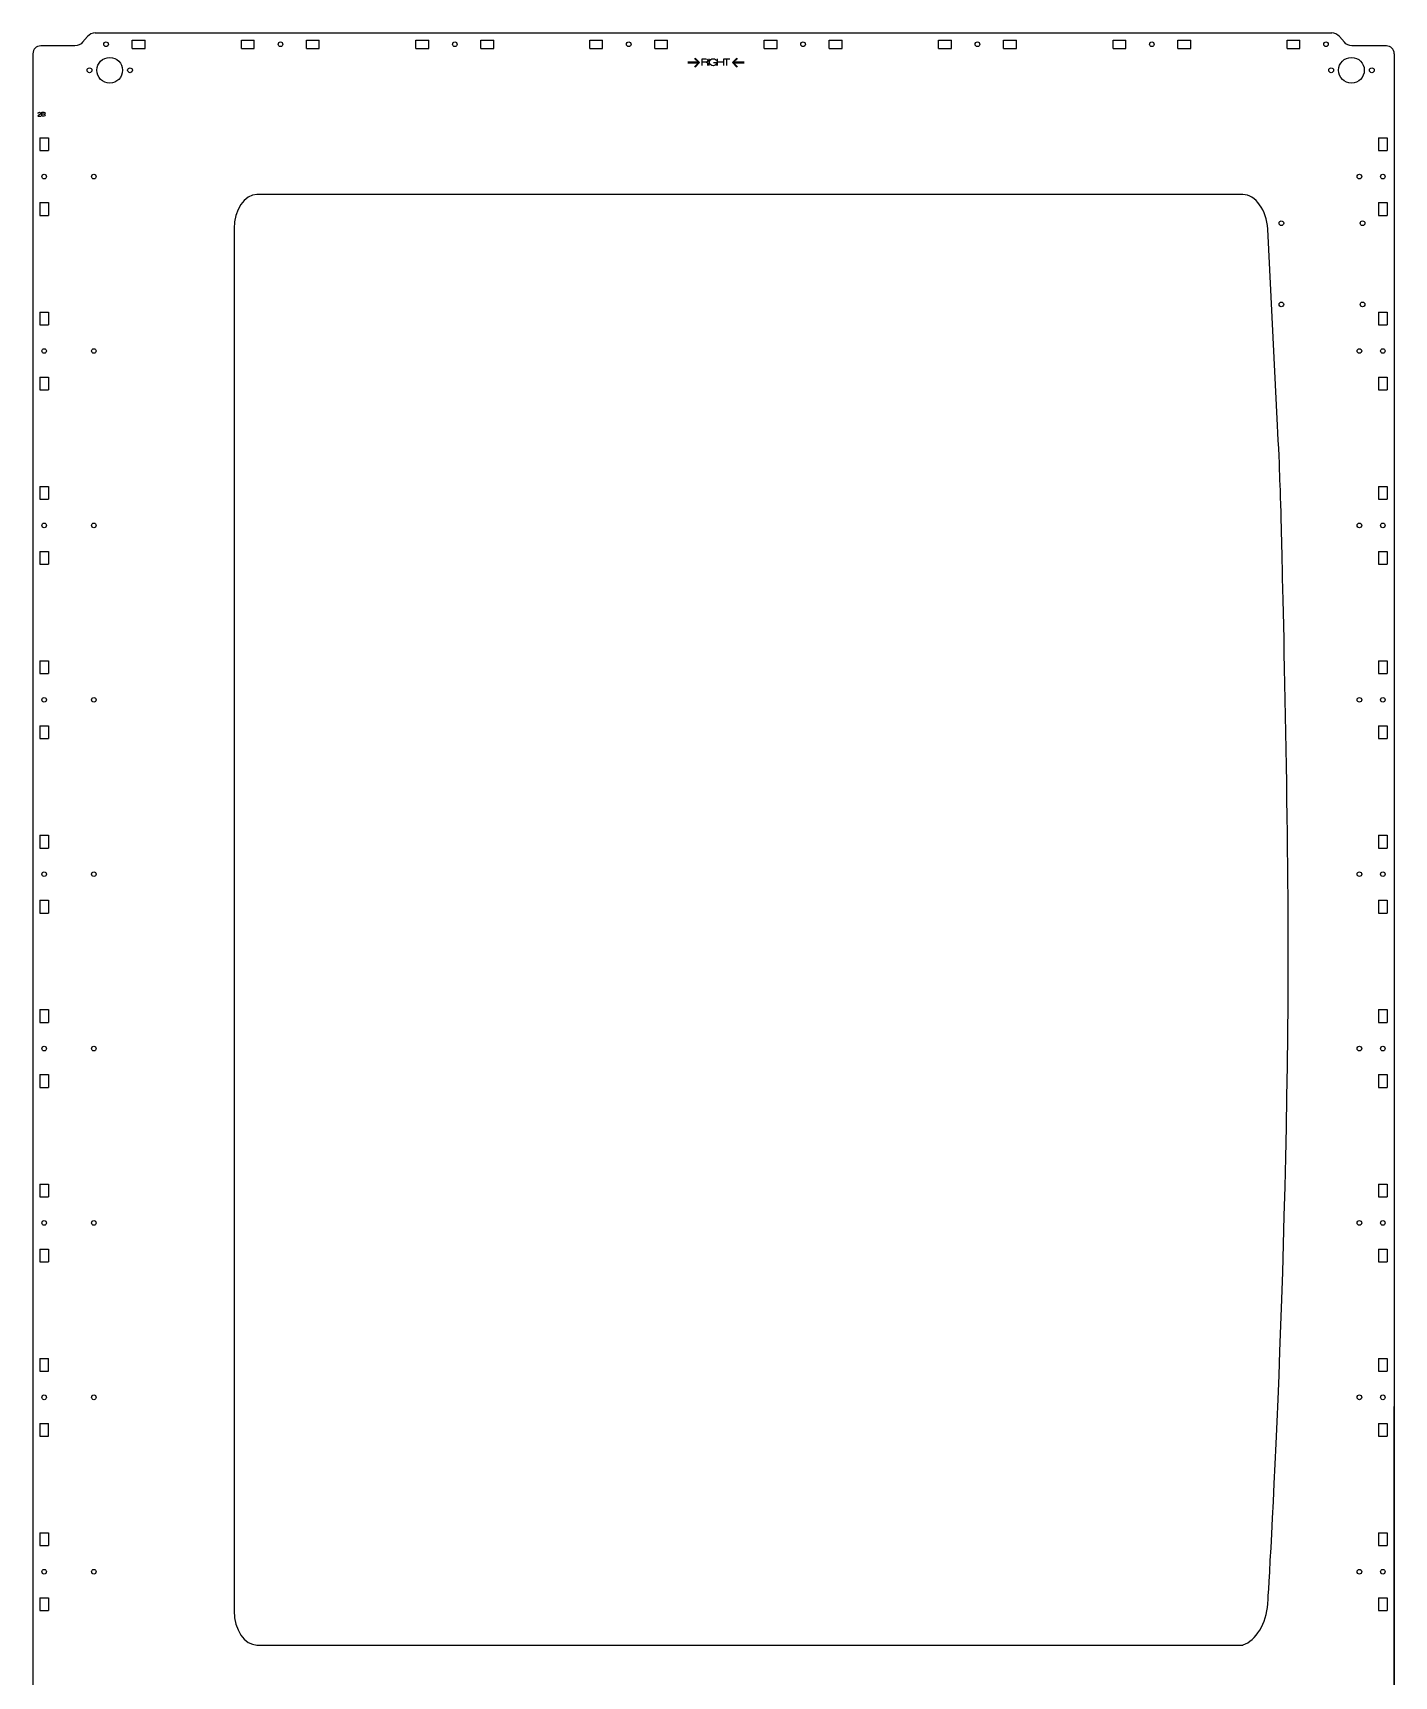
# Model space of a CAD drawing. Header units: millimetres. Extents: x -1506 to -668, y -3588 to 587.
# Drawn here: x -1506 to -668, y -1340 to -328 of the extents above; entities that cross this region are included whole.
import ezdxf

# ---------------------------------------------------------------- set-up
doc = ezdxf.new("R2010")
doc.units = ezdxf.units.MM
doc.layers.add('CUTS', color=1, linetype='Continuous', true_color=0xff0000)
doc.layers.add('TEXT', color=5, linetype='Continuous', true_color=0x0000ff)

msp = doc.modelspace()

# ---------------------------------------------------------------- linework, layer by layer
at = {"layer": 'CUTS', "color": 1, "lineweight": 25, "true_color": 0xff0000}
for p, q in [((-1468, -328.1), (-706.7, -328.1)), ((-1445.2, -337.7), (-1445.2, -332.5)), ((-1445.2, -332.5), (-1437.3, -332.5)), ((-1437.3, -337.7), (-1437.3, -332.5)), ((-1377.9, -337.7), (-1377.9, -332.5)), ((-1377.9, -332.5), (-1370, -332.5)), ((-1370, -337.7), (-1370, -332.5)), ((-1337.9, -337.7), (-1337.9, -332.5)), ((-1337.9, -332.5), (-1330, -332.5)), ((-1330, -337.7), (-1330, -332.5)), ((-1270.5, -337.7), (-1270.5, -332.5)), ((-1270.5, -332.5), (-1262.6, -332.5)), ((-1262.6, -337.7), (-1262.6, -332.5)), ((-1230.5, -337.7), (-1230.5, -332.5)), ((-1230.5, -332.5), (-1222.6, -332.5)), ((-1222.6, -337.7), (-1222.6, -332.5)), ((-1163.4, -337.7), (-1163.4, -332.5)), ((-1163.4, -332.5), (-1155.6, -332.5)), ((-1155.6, -337.7), (-1155.6, -332.5)), ((-1123.4, -337.7), (-1123.4, -332.5)), ((-1123.4, -332.5), (-1115.6, -332.5)), ((-1115.6, -337.7), (-1115.6, -332.5)), ((-1056.1, -337.7), (-1056.1, -332.5)), ((-1056.1, -332.5), (-1048.2, -332.5)), ((-1048.2, -337.7), (-1048.2, -332.5)), ((-1016.1, -337.7), (-1016.1, -332.5)), ((-1016.1, -332.5), (-1008.2, -332.5)), ((-1008.2, -337.7), (-1008.2, -332.5)), ((-948.8, -337.7), (-948.8, -332.5)), ((-948.8, -332.5), (-940.9, -332.5)), ((-940.9, -337.7), (-940.9, -332.5)), ((-908.8, -337.7), (-908.8, -332.5)), ((-908.8, -332.5), (-900.9, -332.5)), ((-900.9, -337.7), (-900.9, -332.5)), ((-841.4, -337.7), (-841.4, -332.5)), ((-841.4, -332.5), (-833.5, -332.5)), ((-833.5, -337.7), (-833.5, -332.5)), ((-801.4, -337.7), (-801.4, -332.5)), ((-801.4, -332.5), (-793.5, -332.5)), ((-793.5, -337.7), (-793.5, -332.5)), ((-734.2, -337.7), (-734.2, -332.5)), ((-734.2, -332.5), (-726.4, -332.5)), ((-726.4, -337.7), (-726.4, -332.5)), ((-1506.3, -340.9), (-1506.3, -1466.3)), ((-1445.2, -337.7), (-1437.3, -337.7)), ((-1377.9, -337.7), (-1370, -337.7)), ((-1337.9, -337.7), (-1330, -337.7)), ((-1270.5, -337.7), (-1262.6, -337.7)), ((-1230.5, -337.7), (-1222.6, -337.7)), ((-1163.4, -337.7), (-1155.6, -337.7)), ((-1123.4, -337.7), (-1115.6, -337.7)), ((-1056.1, -337.7), (-1048.2, -337.7)), ((-1016.1, -337.7), (-1008.2, -337.7)), ((-948.8, -337.7), (-940.9, -337.7)), ((-908.8, -337.7), (-900.9, -337.7)), ((-841.4, -337.7), (-833.5, -337.7)), ((-801.4, -337.7), (-793.5, -337.7)), ((-734.2, -337.7), (-726.4, -337.7)), ((-668.3, -340.9), (-668.3, -1466.3)), ((-1502, -392.6), (-1496.8, -392.6)), ((-1502, -392.6), (-1502, -400.5)), ((-1496.8, -392.6), (-1496.8, -400.5)), ((-677.9, -392.6), (-672.7, -392.6)), ((-677.9, -392.6), (-677.9, -400.5)), ((-672.7, -392.6), (-672.7, -400.5)), ((-1502, -400.5), (-1496.8, -400.5)), ((-677.9, -400.5), (-672.7, -400.5)), ((-1502, -432.6), (-1496.8, -432.6)), ((-1502, -432.6), (-1502, -440.5)), ((-1496.8, -432.6), (-1496.8, -440.5)), ((-677.9, -432.6), (-672.7, -432.6)), ((-677.9, -432.6), (-677.9, -440.5)), ((-672.7, -432.6), (-672.7, -440.5)), ((-1502, -440.5), (-1496.8, -440.5)), ((-677.9, -440.5), (-672.7, -440.5)), ((-1502, -500), (-1496.8, -500)), ((-1502, -500), (-1502, -507.8)), ((-1496.8, -500), (-1496.8, -507.8)), ((-677.9, -500), (-672.7, -500)), ((-677.9, -500), (-677.9, -507.8)), ((-672.7, -500), (-672.7, -507.8)), ((-1502, -507.8), (-1496.8, -507.8)), ((-677.9, -507.8), (-672.7, -507.8)), ((-1502, -540), (-1496.8, -540)), ((-1502, -540), (-1502, -547.8)), ((-1496.8, -540), (-1496.8, -547.8)), ((-677.9, -540), (-672.7, -540)), ((-677.9, -540), (-677.9, -547.8)), ((-672.7, -540), (-672.7, -547.8)), ((-1502, -547.8), (-1496.8, -547.8)), ((-677.9, -547.8), (-672.7, -547.8)), ((-1502, -607.3), (-1496.8, -607.3)), ((-1502, -607.3), (-1502, -615.2)), ((-1502, -615.2), (-1496.8, -615.2)), ((-1496.8, -607.3), (-1496.8, -615.2)), ((-677.9, -607.3), (-672.7, -607.3)), ((-677.9, -607.3), (-677.9, -615.2)), ((-677.9, -615.2), (-672.7, -615.2)), ((-672.7, -607.3), (-672.7, -615.2)), ((-1502, -647.3), (-1496.8, -647.3)), ((-1502, -647.3), (-1502, -655.2)), ((-1496.8, -647.3), (-1496.8, -655.2)), ((-677.9, -647.3), (-672.7, -647.3)), ((-677.9, -647.3), (-677.9, -655.2)), ((-672.7, -647.3), (-672.7, -655.2)), ((-1502, -655.2), (-1496.8, -655.2)), ((-677.9, -655.2), (-672.7, -655.2)), ((-1502, -714.6), (-1496.8, -714.6)), ((-1502, -714.6), (-1502, -722.5)), ((-1496.8, -714.6), (-1496.8, -722.5)), ((-677.9, -714.6), (-672.7, -714.6)), ((-677.9, -714.6), (-677.9, -722.5)), ((-672.7, -714.6), (-672.7, -722.5)), ((-1502, -722.5), (-1496.8, -722.5)), ((-677.9, -722.5), (-672.7, -722.5)), ((-1502, -754.6), (-1496.8, -754.6)), ((-1502, -754.6), (-1502, -762.5)), ((-1496.8, -754.6), (-1496.8, -762.5)), ((-677.9, -754.6), (-672.7, -754.6)), ((-677.9, -754.6), (-677.9, -762.5)), ((-672.7, -754.6), (-672.7, -762.5)), ((-1502, -762.5), (-1496.8, -762.5)), ((-677.9, -762.5), (-672.7, -762.5)), ((-1502, -822), (-1496.8, -822)), ((-1502, -822), (-1502, -829.9)), ((-1496.8, -822), (-1496.8, -829.9)), ((-677.9, -822), (-672.7, -822)), ((-677.9, -822), (-677.9, -829.9)), ((-672.7, -822), (-672.7, -829.9)), ((-1502, -829.9), (-1496.8, -829.9)), ((-677.9, -829.9), (-672.7, -829.9)), ((-1502, -862), (-1496.8, -862)), ((-1502, -862), (-1502, -869.9)), ((-1502, -869.9), (-1496.8, -869.9)), ((-1496.8, -862), (-1496.8, -869.9)), ((-677.9, -862), (-672.7, -862)), ((-677.9, -862), (-677.9, -869.9)), ((-677.9, -869.9), (-672.7, -869.9)), ((-672.7, -862), (-672.7, -869.9)), ((-1502, -929.3), (-1496.8, -929.3)), ((-1502, -929.3), (-1502, -937.2)), ((-1496.8, -929.3), (-1496.8, -937.2)), ((-677.9, -929.3), (-672.7, -929.3)), ((-677.9, -929.3), (-677.9, -937.2)), ((-672.7, -929.3), (-672.7, -937.2)), ((-1502, -937.2), (-1496.8, -937.2)), ((-677.9, -937.2), (-672.7, -937.2)), ((-1502, -969.3), (-1496.8, -969.3)), ((-1502, -969.3), (-1502, -977.2)), ((-1496.8, -969.3), (-1496.8, -977.2)), ((-677.9, -969.3), (-672.7, -969.3)), ((-677.9, -969.3), (-677.9, -977.2)), ((-672.7, -969.3), (-672.7, -977.2)), ((-1502, -977.2), (-1496.8, -977.2)), ((-677.9, -977.2), (-672.7, -977.2)), ((-1502, -1036.7), (-1496.8, -1036.7)), ((-1502, -1036.7), (-1502, -1044.5)), ((-1496.8, -1036.7), (-1496.8, -1044.5)), ((-677.9, -1036.7), (-672.7, -1036.7)), ((-677.9, -1036.7), (-677.9, -1044.5)), ((-672.7, -1036.7), (-672.7, -1044.5)), ((-1502, -1044.5), (-1496.8, -1044.5)), ((-677.9, -1044.5), (-672.7, -1044.5)), ((-1502, -1076.7), (-1496.8, -1076.7)), ((-1502, -1076.7), (-1502, -1084.5)), ((-1496.8, -1076.7), (-1496.8, -1084.5)), ((-677.9, -1076.7), (-672.7, -1076.7)), ((-677.9, -1076.7), (-677.9, -1084.5)), ((-672.7, -1076.7), (-672.7, -1084.5)), ((-1502, -1084.5), (-1496.8, -1084.5)), ((-677.9, -1084.5), (-672.7, -1084.5)), ((-1502, -1144), (-1496.8, -1144)), ((-1502, -1144), (-1502, -1151.9)), ((-1502, -1151.9), (-1496.8, -1151.9)), ((-1496.8, -1151.9), (-1496.8, -1144)), ((-677.9, -1144), (-672.7, -1144)), ((-677.9, -1144), (-677.9, -1151.9)), ((-677.9, -1151.9), (-672.7, -1151.9)), ((-672.7, -1144), (-672.7, -1151.9)), ((-1502, -1184), (-1496.8, -1184)), ((-1502, -1184), (-1502, -1191.9)), ((-1502, -1191.9), (-1496.8, -1191.9)), ((-1496.8, -1191.9), (-1496.8, -1184)), ((-677.9, -1184), (-672.7, -1184)), ((-677.9, -1184), (-677.9, -1191.9)), ((-677.9, -1191.9), (-672.7, -1191.9)), ((-672.7, -1184), (-672.7, -1191.9)), ((-1502, -1251.3), (-1496.8, -1251.3)), ((-1502, -1251.3), (-1502, -1259.2)), ((-1496.8, -1251.3), (-1496.8, -1259.2)), ((-677.9, -1251.3), (-672.7, -1251.3)), ((-677.9, -1251.3), (-677.9, -1259.2)), ((-672.7, -1251.3), (-672.7, -1259.2)), ((-1502, -1259.2), (-1496.8, -1259.2)), ((-677.9, -1259.2), (-672.7, -1259.2)), ((-1502, -1291.3), (-1496.8, -1291.3)), ((-1502, -1291.3), (-1502, -1299.2)), ((-1496.8, -1291.3), (-1496.8, -1299.2)), ((-677.9, -1291.3), (-672.7, -1291.3)), ((-677.9, -1291.3), (-677.9, -1299.2)), ((-672.7, -1291.3), (-672.7, -1299.2)), ((-1502, -1299.2), (-1496.8, -1299.2)), ((-677.9, -1299.2), (-672.7, -1299.2))]:
    msp.add_line(p, q, dxfattribs=at)
for points in [[(-1472.7, -330.3), (-1475.7, -333.9)], [(-698.9, -333.9), (-702, -330.3)], [(-1480.4, -336.1), (-1501.5, -336.1)], [(-673.1, -336.1), (-694.3, -336.1), (-694.3, -336.1)], [(-761.4, -427.6), (-1368.4, -427.6)], [(-1382.4, -448.6), (-1382.4, -1299.4)], [(-740.1, -569.7), (-746.1, -448.9)], [(-668.3, -1466.3), (-668.3, -1173.5)], [(-1368.4, -1320.4), (-761.4, -1320.4), (-761.3, -1320.2), (-761.3, -1320.2)]]:
    msp.add_lwpolyline(points, dxfattribs=at)
for points in [[(-1468, -328.1), (-1469.6, -328.1), (-1471.7, -329.1), (-1472.7, -330.3)], [(-1462.7, -335.1), (-1462.7, -334.3), (-1462, -333.7), (-1461.3, -333.7)], [(-1461.3, -333.7), (-1460.5, -333.7), (-1459.8, -334.3), (-1459.8, -335.1)], [(-1355.3, -335.1), (-1355.3, -334.3), (-1354.7, -333.7), (-1353.9, -333.7)], [(-1353.9, -333.7), (-1353.1, -333.7), (-1352.5, -334.3), (-1352.5, -335.1)], [(-1248, -335.1), (-1248, -334.3), (-1247.4, -333.7), (-1246.6, -333.7)], [(-1246.6, -333.7), (-1245.8, -333.7), (-1245.2, -334.3), (-1245.2, -335.1)], [(-1140.9, -335.1), (-1140.9, -334.3), (-1140.3, -333.7), (-1139.5, -333.7)], [(-1139.5, -333.7), (-1138.7, -333.7), (-1138.1, -334.3), (-1138.1, -335.1)], [(-1033.6, -335.1), (-1033.6, -334.3), (-1033, -333.7), (-1032.2, -333.7)], [(-1032.2, -333.7), (-1031.4, -333.7), (-1030.7, -334.3), (-1030.7, -335.1)], [(-926.3, -335.1), (-926.3, -334.3), (-925.6, -333.7), (-924.8, -333.7)], [(-924.8, -333.7), (-924, -333.7), (-923.4, -334.3), (-923.4, -335.1)], [(-818.9, -335.1), (-818.9, -334.3), (-818.3, -333.7), (-817.5, -333.7)], [(-817.5, -333.7), (-816.7, -333.7), (-816.1, -334.3), (-816.1, -335.1)], [(-711.7, -335.1), (-711.7, -334.3), (-711.1, -333.7), (-710.3, -333.7)], [(-710.3, -333.7), (-709.5, -333.7), (-708.9, -334.3), (-708.9, -335.1)], [(-702, -330.3), (-703, -329.1), (-705.1, -328.1), (-706.7, -328.1)], [(-1501.5, -336.1), (-1504.2, -336.1), (-1506.3, -338.2), (-1506.3, -340.9)], [(-1475.7, -333.9), (-1476.7, -335.1), (-1478.8, -336.1), (-1480.4, -336.1)], [(-1466.9, -351.1), (-1466.9, -346.7), (-1463.4, -343.2), (-1459, -343.2)], [(-1461.3, -336.5), (-1462, -336.5), (-1462.7, -335.9), (-1462.7, -335.1)], [(-1459.8, -335.1), (-1459.8, -335.9), (-1460.5, -336.5), (-1461.3, -336.5)], [(-1459, -343.2), (-1454.6, -343.2), (-1451.1, -346.7), (-1451.1, -351.1)], [(-1353.9, -336.5), (-1354.7, -336.5), (-1355.3, -335.9), (-1355.3, -335.1)], [(-1352.5, -335.1), (-1352.5, -335.9), (-1353.1, -336.5), (-1353.9, -336.5)], [(-1246.6, -336.5), (-1247.4, -336.5), (-1248, -335.9), (-1248, -335.1)], [(-1245.2, -335.1), (-1245.2, -335.9), (-1245.8, -336.5), (-1246.6, -336.5)], [(-1139.5, -336.5), (-1140.3, -336.5), (-1140.9, -335.9), (-1140.9, -335.1)], [(-1138.1, -335.1), (-1138.1, -335.9), (-1138.7, -336.5), (-1139.5, -336.5)], [(-1032.2, -336.5), (-1033, -336.5), (-1033.6, -335.9), (-1033.6, -335.1)], [(-1030.7, -335.1), (-1030.7, -335.9), (-1031.4, -336.5), (-1032.2, -336.5)], [(-924.8, -336.5), (-925.6, -336.5), (-926.3, -335.9), (-926.3, -335.1)], [(-923.4, -335.1), (-923.4, -335.9), (-924, -336.5), (-924.8, -336.5)], [(-817.5, -336.5), (-818.3, -336.5), (-818.9, -335.9), (-818.9, -335.1)], [(-816.1, -335.1), (-816.1, -335.9), (-816.7, -336.5), (-817.5, -336.5)], [(-710.3, -336.5), (-711.1, -336.5), (-711.7, -335.9), (-711.7, -335.1)], [(-708.9, -335.1), (-708.9, -335.9), (-709.5, -336.5), (-710.3, -336.5)], [(-702.5, -351.1), (-702.5, -346.7), (-699, -343.2), (-694.6, -343.2)], [(-694.3, -336.1), (-695.8, -336.1), (-697.9, -335.1), (-698.9, -333.9)], [(-694.6, -343.2), (-690.2, -343.2), (-686.7, -346.7), (-686.7, -351.1)], [(-668.3, -340.9), (-668.3, -338.2), (-670.5, -336.1), (-673.1, -336.1)], [(-1473, -351.1), (-1473, -350.3), (-1472.3, -349.6), (-1471.5, -349.6)], [(-1471.5, -352.6), (-1472.3, -352.6), (-1473, -351.9), (-1473, -351.1)], [(-1471.5, -349.6), (-1470.7, -349.6), (-1470, -350.3), (-1470, -351.1)], [(-1470, -351.1), (-1470, -351.9), (-1470.7, -352.6), (-1471.5, -352.6)], [(-1459, -359), (-1463.4, -359), (-1466.9, -355.5), (-1466.9, -351.1)], [(-1451.1, -351.1), (-1451.1, -355.5), (-1454.6, -359), (-1459, -359)], [(-1448, -351.1), (-1448, -350.3), (-1447.3, -349.6), (-1446.5, -349.6)], [(-1446.5, -352.6), (-1447.3, -352.6), (-1448, -351.9), (-1448, -351.1)], [(-1446.5, -349.6), (-1445.7, -349.6), (-1445, -350.3), (-1445, -351.1)], [(-1445, -351.1), (-1445, -351.9), (-1445.7, -352.6), (-1446.5, -352.6)], [(-708.6, -351.1), (-708.6, -350.3), (-707.9, -349.6), (-707.1, -349.6)], [(-707.1, -352.6), (-707.9, -352.6), (-708.6, -351.9), (-708.6, -351.1)], [(-707.1, -349.6), (-706.3, -349.6), (-705.6, -350.3), (-705.6, -351.1)], [(-705.6, -351.1), (-705.6, -351.9), (-706.3, -352.6), (-707.1, -352.6)], [(-694.6, -359), (-699, -359), (-702.5, -355.5), (-702.5, -351.1)], [(-686.7, -351.1), (-686.7, -355.5), (-690.2, -359), (-694.6, -359)], [(-683.6, -351.1), (-683.6, -350.3), (-682.9, -349.6), (-682.1, -349.6)], [(-682.1, -352.6), (-682.9, -352.6), (-683.6, -351.9), (-683.6, -351.1)], [(-682.1, -349.6), (-681.3, -349.6), (-680.6, -350.3), (-680.6, -351.1)], [(-680.6, -351.1), (-680.6, -351.9), (-681.3, -352.6), (-682.1, -352.6)], [(-1500.8, -416.6), (-1500.8, -415.8), (-1500.2, -415.1), (-1499.4, -415.1)], [(-1499.4, -418), (-1500.2, -418), (-1500.8, -417.3), (-1500.8, -416.6)], [(-1499.4, -415.1), (-1498.6, -415.1), (-1498, -415.8), (-1498, -416.6)], [(-1498, -416.6), (-1498, -417.3), (-1498.6, -418), (-1499.4, -418)], [(-1470.2, -416.6), (-1470.2, -415.8), (-1469.6, -415.1), (-1468.8, -415.1)], [(-1468.8, -418), (-1469.6, -418), (-1470.2, -417.3), (-1470.2, -416.6)], [(-1468.8, -415.1), (-1468, -415.1), (-1467.4, -415.8), (-1467.4, -416.6)], [(-1467.4, -416.6), (-1467.4, -417.3), (-1468, -418), (-1468.8, -418)], [(-691.1, -416.6), (-691.1, -415.8), (-690.5, -415.1), (-689.7, -415.1)], [(-689.7, -418), (-690.5, -418), (-691.1, -417.3), (-691.1, -416.6)], [(-689.7, -415.1), (-688.9, -415.1), (-688.3, -415.8), (-688.3, -416.6)], [(-688.3, -416.6), (-688.3, -417.3), (-688.9, -418), (-689.7, -418)], [(-676.7, -416.6), (-676.7, -415.8), (-676.1, -415.1), (-675.3, -415.1)], [(-675.3, -418), (-676.1, -418), (-676.7, -417.3), (-676.7, -416.6)], [(-675.3, -415.1), (-674.5, -415.1), (-673.9, -415.8), (-673.9, -416.6)], [(-673.9, -416.6), (-673.9, -417.3), (-674.5, -418), (-675.3, -418)], [(-1368.4, -427.6), (-1376.1, -427.6), (-1382.4, -437), (-1382.4, -448.6)], [(-746.1, -448.9), (-746.8, -437.2), (-753.7, -427.6), (-761.4, -427.6)], [(-739.2, -445.2), (-739.2, -444.4), (-738.6, -443.8), (-737.8, -443.8)], [(-737.8, -443.8), (-737, -443.8), (-736.3, -444.4), (-736.3, -445.2)], [(-689.2, -445.2), (-689.2, -444.4), (-688.6, -443.8), (-687.8, -443.8)], [(-687.8, -443.8), (-687, -443.8), (-686.3, -444.4), (-686.3, -445.2)], [(-737.8, -446.7), (-738.6, -446.7), (-739.2, -446), (-739.2, -445.2)], [(-736.3, -445.2), (-736.3, -446), (-737, -446.7), (-737.8, -446.7)], [(-687.8, -446.7), (-688.6, -446.7), (-689.2, -446), (-689.2, -445.2)], [(-686.3, -445.2), (-686.3, -446), (-687, -446.7), (-687.8, -446.7)], [(-739.2, -495.2), (-739.2, -494.4), (-738.6, -493.8), (-737.8, -493.8)], [(-737.8, -496.7), (-738.6, -496.7), (-739.2, -496), (-739.2, -495.2)], [(-737.8, -493.8), (-737, -493.8), (-736.3, -494.4), (-736.3, -495.2)], [(-736.3, -495.2), (-736.3, -496), (-737, -496.7), (-737.8, -496.7)], [(-689.2, -495.2), (-689.2, -494.4), (-688.6, -493.8), (-687.8, -493.8)], [(-687.8, -496.7), (-688.6, -496.7), (-689.2, -496), (-689.2, -495.2)], [(-687.8, -493.8), (-687, -493.8), (-686.3, -494.4), (-686.3, -495.2)], [(-686.3, -495.2), (-686.3, -496), (-687, -496.7), (-687.8, -496.7)], [(-1500.8, -523.9), (-1500.8, -523.1), (-1500.2, -522.5), (-1499.4, -522.5)], [(-1499.4, -525.3), (-1500.2, -525.3), (-1500.8, -524.7), (-1500.8, -523.9)], [(-1499.4, -522.5), (-1498.6, -522.5), (-1498, -523.1), (-1498, -523.9)], [(-1498, -523.9), (-1498, -524.7), (-1498.6, -525.3), (-1499.4, -525.3)], [(-1470.2, -523.9), (-1470.2, -523.1), (-1469.6, -522.5), (-1468.8, -522.5)], [(-1468.8, -525.3), (-1469.6, -525.3), (-1470.2, -524.7), (-1470.2, -523.9)], [(-1468.8, -522.5), (-1468, -522.5), (-1467.4, -523.1), (-1467.4, -523.9)], [(-1467.4, -523.9), (-1467.4, -524.7), (-1468, -525.3), (-1468.8, -525.3)], [(-691.1, -523.9), (-691.1, -523.1), (-690.5, -522.5), (-689.7, -522.5)], [(-689.7, -525.3), (-690.5, -525.3), (-691.1, -524.7), (-691.1, -523.9)], [(-689.7, -522.5), (-688.9, -522.5), (-688.3, -523.1), (-688.3, -523.9)], [(-688.3, -523.9), (-688.3, -524.7), (-688.9, -525.3), (-689.7, -525.3)], [(-676.7, -523.9), (-676.7, -523.1), (-676.1, -522.5), (-675.3, -522.5)], [(-675.3, -525.3), (-676.1, -525.3), (-676.7, -524.7), (-676.7, -523.9)], [(-675.3, -522.5), (-674.5, -522.5), (-673.9, -523.1), (-673.9, -523.9)], [(-673.9, -523.9), (-673.9, -524.7), (-674.5, -525.3), (-675.3, -525.3)], [(-738.6, -603.4), (-738.8, -596.6), (-739.5, -581.5), (-740.1, -569.7)], [(-737.6, -637.2), (-737.9, -625.4), (-738.3, -610.2), (-738.6, -603.4)], [(-1500.8, -631.2), (-1500.8, -630.5), (-1500.2, -629.8), (-1499.4, -629.8)], [(-1499.4, -632.7), (-1500.2, -632.7), (-1500.8, -632), (-1500.8, -631.2)], [(-1499.4, -629.8), (-1498.6, -629.8), (-1498, -630.5), (-1498, -631.2)], [(-1498, -631.2), (-1498, -632), (-1498.6, -632.7), (-1499.4, -632.7)], [(-1470.2, -631.2), (-1470.2, -630.5), (-1469.6, -629.8), (-1468.8, -629.8)], [(-1468.8, -632.7), (-1469.6, -632.7), (-1470.2, -632), (-1470.2, -631.2)], [(-1468.8, -629.8), (-1468, -629.8), (-1467.4, -630.5), (-1467.4, -631.2)], [(-1467.4, -631.2), (-1467.4, -632), (-1468, -632.7), (-1468.8, -632.7)], [(-733.5, -886.3), (-733.5, -798.6), (-737.6, -637.2), (-737.6, -637.2)], [(-691.1, -631.2), (-691.1, -630.5), (-690.5, -629.8), (-689.7, -629.8)], [(-689.7, -632.7), (-690.5, -632.7), (-691.1, -632), (-691.1, -631.2)], [(-689.7, -629.8), (-688.9, -629.8), (-688.3, -630.5), (-688.3, -631.2)], [(-688.3, -631.2), (-688.3, -632), (-688.9, -632.7), (-689.7, -632.7)], [(-676.7, -631.2), (-676.7, -630.5), (-676.1, -629.8), (-675.3, -629.8)], [(-675.3, -632.7), (-676.1, -632.7), (-676.7, -632), (-676.7, -631.2)], [(-675.3, -629.8), (-674.5, -629.8), (-673.9, -630.5), (-673.9, -631.2)], [(-673.9, -631.2), (-673.9, -632), (-674.5, -632.7), (-675.3, -632.7)], [(-1500.8, -738.6), (-1500.8, -737.8), (-1500.2, -737.2), (-1499.4, -737.2)], [(-1499.4, -737.2), (-1498.6, -737.2), (-1498, -737.8), (-1498, -738.6)], [(-1470.2, -738.6), (-1470.2, -737.8), (-1469.6, -737.2), (-1468.8, -737.2)], [(-1468.8, -737.2), (-1468, -737.2), (-1467.4, -737.8), (-1467.4, -738.6)], [(-691.1, -738.6), (-691.1, -737.8), (-690.5, -737.2), (-689.7, -737.2)], [(-689.7, -737.2), (-688.9, -737.2), (-688.3, -737.8), (-688.3, -738.6)], [(-676.7, -738.6), (-676.7, -737.8), (-676.1, -737.2), (-675.3, -737.2)], [(-675.3, -737.2), (-674.5, -737.2), (-673.9, -737.8), (-673.9, -738.6)], [(-1499.4, -740), (-1500.2, -740), (-1500.8, -739.4), (-1500.8, -738.6)], [(-1498, -738.6), (-1498, -739.4), (-1498.6, -740), (-1499.4, -740)], [(-1468.8, -740), (-1469.6, -740), (-1470.2, -739.4), (-1470.2, -738.6)], [(-1467.4, -738.6), (-1467.4, -739.4), (-1468, -740), (-1468.8, -740)], [(-689.7, -740), (-690.5, -740), (-691.1, -739.4), (-691.1, -738.6)], [(-688.3, -738.6), (-688.3, -739.4), (-688.9, -740), (-689.7, -740)], [(-675.3, -740), (-676.1, -740), (-676.7, -739.4), (-676.7, -738.6)], [(-673.9, -738.6), (-673.9, -739.4), (-674.5, -740), (-675.3, -740)], [(-1500.8, -845.9), (-1500.8, -845.1), (-1500.2, -844.5), (-1499.4, -844.5)], [(-1499.4, -847.3), (-1500.2, -847.3), (-1500.8, -846.7), (-1500.8, -845.9)], [(-1499.4, -844.5), (-1498.6, -844.5), (-1498, -845.1), (-1498, -845.9)], [(-1498, -845.9), (-1498, -846.7), (-1498.6, -847.3), (-1499.4, -847.3)], [(-1470.2, -845.9), (-1470.2, -845.1), (-1469.6, -844.5), (-1468.8, -844.5)], [(-1468.8, -847.3), (-1469.6, -847.3), (-1470.2, -846.7), (-1470.2, -845.9)], [(-1468.8, -844.5), (-1468, -844.5), (-1467.4, -845.1), (-1467.4, -845.9)], [(-1467.4, -845.9), (-1467.4, -846.7), (-1468, -847.3), (-1468.8, -847.3)], [(-691.1, -845.9), (-691.1, -845.1), (-690.5, -844.5), (-689.7, -844.5)], [(-689.7, -847.3), (-690.5, -847.3), (-691.1, -846.7), (-691.1, -845.9)], [(-689.7, -844.5), (-688.9, -844.5), (-688.3, -845.1), (-688.3, -845.9)], [(-688.3, -845.9), (-688.3, -846.7), (-688.9, -847.3), (-689.7, -847.3)], [(-676.7, -845.9), (-676.7, -845.1), (-676.1, -844.5), (-675.3, -844.5)], [(-675.3, -847.3), (-676.1, -847.3), (-676.7, -846.7), (-676.7, -845.9)], [(-675.3, -844.5), (-674.5, -844.5), (-673.9, -845.1), (-673.9, -845.9)], [(-673.9, -845.9), (-673.9, -846.7), (-674.5, -847.3), (-675.3, -847.3)], [(-746.1, -1295.1), (-746.1, -1295.1), (-733.5, -1095.5), (-733.5, -886.3)], [(-1500.8, -953.3), (-1500.8, -952.5), (-1500.2, -951.8), (-1499.4, -951.8)], [(-1499.4, -954.7), (-1500.2, -954.7), (-1500.8, -954), (-1500.8, -953.3)], [(-1499.4, -951.8), (-1498.6, -951.8), (-1498, -952.5), (-1498, -953.3)], [(-1498, -953.3), (-1498, -954), (-1498.6, -954.7), (-1499.4, -954.7)], [(-1470.2, -953.3), (-1470.2, -952.5), (-1469.6, -951.8), (-1468.8, -951.8)], [(-1468.8, -954.7), (-1469.6, -954.7), (-1470.2, -954), (-1470.2, -953.3)], [(-1468.8, -951.8), (-1468, -951.8), (-1467.4, -952.5), (-1467.4, -953.3)], [(-1467.4, -953.3), (-1467.4, -954), (-1468, -954.7), (-1468.8, -954.7)], [(-691.1, -953.3), (-691.1, -952.5), (-690.5, -951.8), (-689.7, -951.8)], [(-689.7, -954.7), (-690.5, -954.7), (-691.1, -954), (-691.1, -953.3)], [(-689.7, -951.8), (-688.9, -951.8), (-688.3, -952.5), (-688.3, -953.3)], [(-688.3, -953.3), (-688.3, -954), (-688.9, -954.7), (-689.7, -954.7)], [(-676.7, -953.3), (-676.7, -952.5), (-676.1, -951.8), (-675.3, -951.8)], [(-675.3, -954.7), (-676.1, -954.7), (-676.7, -954), (-676.7, -953.3)], [(-675.3, -951.8), (-674.5, -951.8), (-673.9, -952.5), (-673.9, -953.3)], [(-673.9, -953.3), (-673.9, -954), (-674.5, -954.7), (-675.3, -954.7)], [(-1500.8, -1060.6), (-1500.8, -1059.8), (-1500.2, -1059.2), (-1499.4, -1059.2)], [(-1499.4, -1062), (-1500.2, -1062), (-1500.8, -1061.4), (-1500.8, -1060.6)], [(-1499.4, -1059.2), (-1498.6, -1059.2), (-1498, -1059.8), (-1498, -1060.6)], [(-1498, -1060.6), (-1498, -1061.4), (-1498.6, -1062), (-1499.4, -1062)], [(-1470.2, -1060.6), (-1470.2, -1059.8), (-1469.6, -1059.2), (-1468.8, -1059.2)], [(-1468.8, -1062), (-1469.6, -1062), (-1470.2, -1061.4), (-1470.2, -1060.6)], [(-1468.8, -1059.2), (-1468, -1059.2), (-1467.4, -1059.8), (-1467.4, -1060.6)], [(-1467.4, -1060.6), (-1467.4, -1061.4), (-1468, -1062), (-1468.8, -1062)], [(-691.1, -1060.6), (-691.1, -1059.8), (-690.5, -1059.2), (-689.7, -1059.2)], [(-689.7, -1062), (-690.5, -1062), (-691.1, -1061.4), (-691.1, -1060.6)], [(-689.7, -1059.2), (-688.9, -1059.2), (-688.3, -1059.8), (-688.3, -1060.6)], [(-688.3, -1060.6), (-688.3, -1061.4), (-688.9, -1062), (-689.7, -1062)], [(-676.7, -1060.6), (-676.7, -1059.8), (-676.1, -1059.2), (-675.3, -1059.2)], [(-675.3, -1062), (-676.1, -1062), (-676.7, -1061.4), (-676.7, -1060.6)], [(-675.3, -1059.2), (-674.5, -1059.2), (-673.9, -1059.8), (-673.9, -1060.6)], [(-673.9, -1060.6), (-673.9, -1061.4), (-674.5, -1062), (-675.3, -1062)], [(-1500.8, -1167.9), (-1500.8, -1167.1), (-1500.2, -1166.5), (-1499.4, -1166.5)], [(-1499.4, -1169.4), (-1500.2, -1169.4), (-1500.8, -1168.7), (-1500.8, -1167.9)], [(-1499.4, -1166.5), (-1498.6, -1166.5), (-1498, -1167.1), (-1498, -1167.9)], [(-1498, -1167.9), (-1498, -1168.7), (-1498.6, -1169.4), (-1499.4, -1169.4)], [(-1470.2, -1167.9), (-1470.2, -1167.1), (-1469.6, -1166.5), (-1468.8, -1166.5)], [(-1468.8, -1169.4), (-1469.6, -1169.4), (-1470.2, -1168.7), (-1470.2, -1167.9)], [(-1468.8, -1166.5), (-1468, -1166.5), (-1467.4, -1167.1), (-1467.4, -1167.9)], [(-1467.4, -1167.9), (-1467.4, -1168.7), (-1468, -1169.4), (-1468.8, -1169.4)], [(-691.1, -1167.9), (-691.1, -1167.1), (-690.5, -1166.5), (-689.7, -1166.5)], [(-689.7, -1169.4), (-690.5, -1169.4), (-691.1, -1168.7), (-691.1, -1167.9)], [(-689.7, -1166.5), (-688.9, -1166.5), (-688.3, -1167.1), (-688.3, -1167.9)], [(-688.3, -1167.9), (-688.3, -1168.7), (-688.9, -1169.4), (-689.7, -1169.4)], [(-676.7, -1167.9), (-676.7, -1167.1), (-676.1, -1166.5), (-675.3, -1166.5)], [(-675.3, -1169.4), (-676.1, -1169.4), (-676.7, -1168.7), (-676.7, -1167.9)], [(-675.3, -1166.5), (-674.5, -1166.5), (-673.9, -1167.1), (-673.9, -1167.9)], [(-673.9, -1167.9), (-673.9, -1168.7), (-674.5, -1169.4), (-675.3, -1169.4)], [(-1500.8, -1275.3), (-1500.8, -1274.5), (-1500.2, -1273.9), (-1499.4, -1273.9)], [(-1499.4, -1273.9), (-1498.6, -1273.9), (-1498, -1274.5), (-1498, -1275.3)], [(-1470.2, -1275.3), (-1470.2, -1274.5), (-1469.6, -1273.9), (-1468.8, -1273.9)], [(-1468.8, -1273.9), (-1468, -1273.9), (-1467.4, -1274.5), (-1467.4, -1275.3)], [(-691.1, -1275.3), (-691.1, -1274.5), (-690.5, -1273.9), (-689.7, -1273.9)], [(-689.7, -1273.9), (-688.9, -1273.9), (-688.3, -1274.5), (-688.3, -1275.3)], [(-676.7, -1275.3), (-676.7, -1274.5), (-676.1, -1273.9), (-675.3, -1273.9)], [(-675.3, -1273.9), (-674.5, -1273.9), (-673.9, -1274.5), (-673.9, -1275.3)], [(-1499.4, -1276.7), (-1500.2, -1276.7), (-1500.8, -1276.1), (-1500.8, -1275.3)], [(-1498, -1275.3), (-1498, -1276.1), (-1498.6, -1276.7), (-1499.4, -1276.7)], [(-1468.8, -1276.7), (-1469.6, -1276.7), (-1470.2, -1276.1), (-1470.2, -1275.3)], [(-1467.4, -1275.3), (-1467.4, -1276.1), (-1468, -1276.7), (-1468.8, -1276.7)], [(-689.7, -1276.7), (-690.5, -1276.7), (-691.1, -1276.1), (-691.1, -1275.3)], [(-688.3, -1275.3), (-688.3, -1276.1), (-688.9, -1276.7), (-689.7, -1276.7)], [(-675.3, -1276.7), (-676.1, -1276.7), (-676.7, -1276.1), (-676.7, -1275.3)], [(-673.9, -1275.3), (-673.9, -1276.1), (-674.5, -1276.7), (-675.3, -1276.7)], [(-1382.4, -1299.4), (-1382.4, -1311), (-1376.1, -1320.4), (-1368.4, -1320.4)], [(-761.3, -1320.2), (-753.6, -1318.1), (-746.8, -1306.8), (-746.1, -1295.1)]]:
    msp.add_open_spline(points, degree=3, dxfattribs=at)
at = {"layer": 'TEXT', "color": 5, "lineweight": 25, "true_color": 0x0000ff}
for points in [[(-1099, -343.8), (-1096.6, -346.2), (-1103.2, -346.2)], [(-1098.7, -343.6), (-1095.9, -346.4), (-1098.7, -349.1)], [(-1072.9, -349.1), (-1075.7, -346.4), (-1072.9, -343.6)], [(-1068.5, -346.2), (-1075, -346.2), (-1072.6, -343.8)], [(-1103.2, -346.6), (-1096.6, -346.6), (-1099, -349)], [(-1094.3, -348.1), (-1094.3, -344), (-1092, -344)], [(-1091.9, -346.1), (-1091.9, -346.1), (-1094.3, -346.1)], [(-1090.2, -344), (-1090.2, -348.1)], [(-1087.4, -346.3), (-1085.4, -346.3), (-1085.4, -348.2)], [(-1084.8, -348.1), (-1084.8, -344)], [(-1084.8, -345.9), (-1081.2, -345.9)], [(-1081.2, -344), (-1081.2, -348.1)], [(-1080.9, -344), (-1077.3, -344)], [(-1079.2, -348.1), (-1079.2, -344)], [(-1072.6, -348.9), (-1075, -346.6), (-1068.5, -346.6)], [(-1503.2, -379.4), (-1501.4, -379.4)], [(-1502, -378.4), (-1502.6, -378.7)], [(-1500.8, -377), (-1499.5, -377)], [(-1499.5, -379.4), (-1500.8, -379.4), (-1500.8, -377), (-1500.8, -377)], [(-1499.3, -378.1), (-1500.8, -378.1)], [(-1499.3, -378.1), (-1499.3, -378.1)]]:
    msp.add_lwpolyline(points, dxfattribs=at)
for points in [[(-1092, -344), (-1091.2, -344), (-1090.9, -344.4), (-1090.9, -345.1)], [(-1090.9, -345.1), (-1090.9, -345.5), (-1091.1, -346.1), (-1091.9, -346.1)], [(-1091.9, -346.1), (-1091.2, -346.1), (-1091, -346.4), (-1091, -347)], [(-1091, -347), (-1091, -347.1), (-1090.9, -348), (-1090.9, -348.1)], [(-1089.7, -346.2), (-1089.7, -344.8), (-1088.7, -344), (-1087.5, -344)], [(-1087.5, -348.3), (-1088.7, -348.3), (-1089.7, -347.5), (-1089.7, -346.2)], [(-1087.5, -344), (-1086.2, -344), (-1085.6, -344.6), (-1085.5, -345.4)], [(-1085.5, -347), (-1085.8, -347.9), (-1086.6, -348.3), (-1087.5, -348.3)], [(-1085.4, -346.3), (-1085.5, -346.8), (-1085.5, -347), (-1085.5, -347)], [(-1502.6, -378.7), (-1503, -378.9), (-1503.2, -379.1), (-1503.2, -379.4)], [(-1503.1, -377.8), (-1503.1, -377.6), (-1503.1, -377), (-1502.3, -377)], [(-1502.3, -377), (-1501.6, -377), (-1501.5, -377.4), (-1501.5, -377.6)], [(-1501.5, -377.6), (-1501.5, -378), (-1501.7, -378.2), (-1502, -378.4)], [(-1499.5, -377), (-1499.1, -377), (-1498.8, -377.2), (-1498.8, -377.6)], [(-1498.7, -378.7), (-1498.7, -379), (-1498.9, -379.4), (-1499.5, -379.4)], [(-1498.8, -377.6), (-1498.8, -377.9), (-1499.1, -378.1), (-1499.3, -378.1)], [(-1499.3, -378.1), (-1499, -378.1), (-1498.7, -378.3), (-1498.7, -378.7)]]:
    msp.add_open_spline(points, degree=3, dxfattribs=at)

doc.saveas('drawing.dxf')
